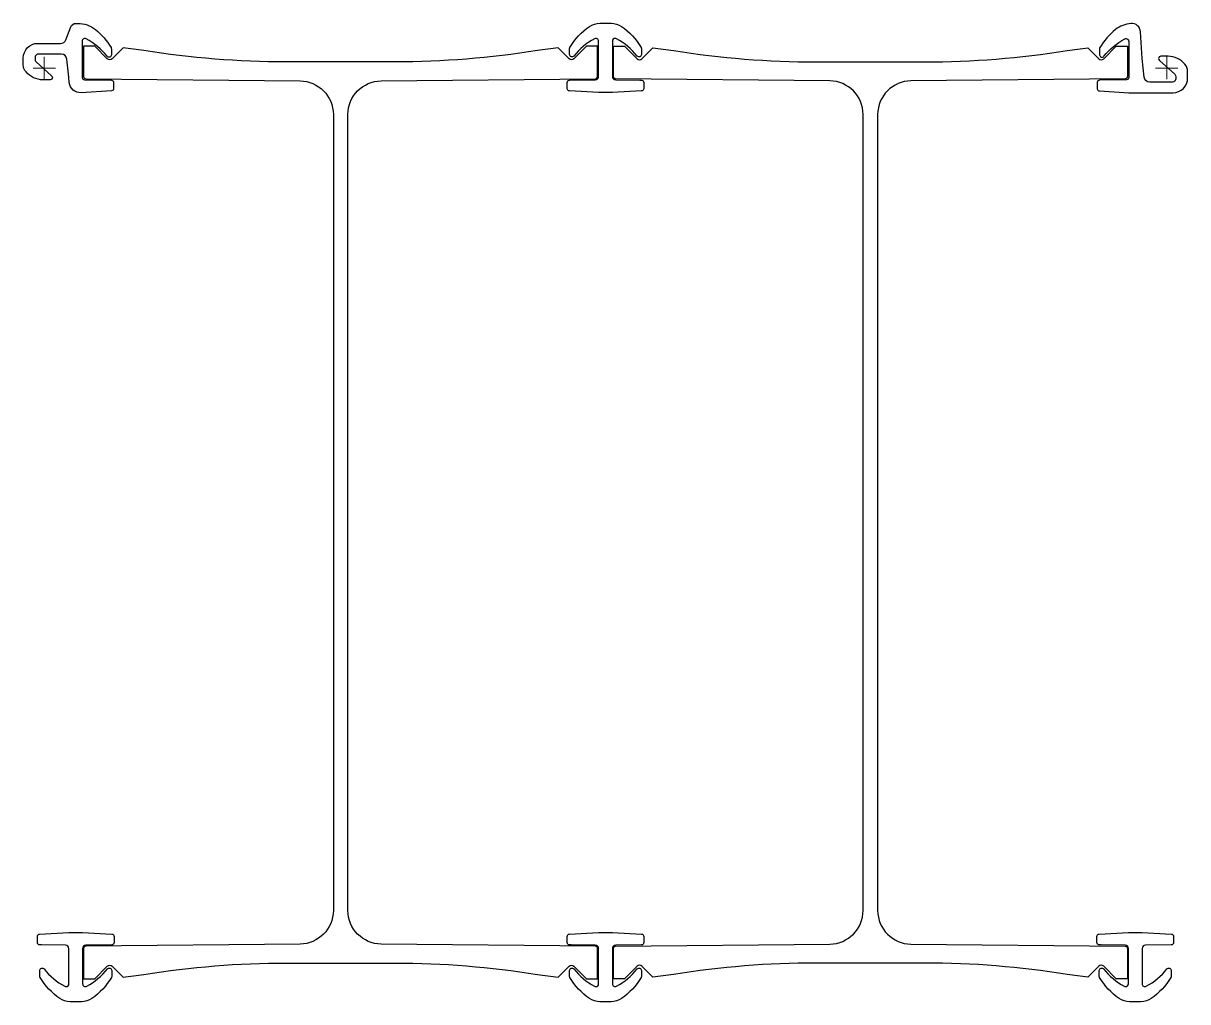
# Model space of a CAD drawing. Header units: millimetres. Extents: x -19 to 1019, y -832 to 40.
import ezdxf

# ---------------------------------------------------------------- set-up
doc = ezdxf.new("R2010")
doc.units = ezdxf.units.MM
doc.layers.add('ref', color=252, linetype='Continuous', lineweight=5)

msp = doc.modelspace()

# ---------------------------------------------------------------- linework, layer by layer
at = {"elevation": 0}
for points in [[(61.7, -18.3, -0.396562), (59.9, -20.3), (32.8, -22, -0.402787), (22.2, -13), (21.7, -8.2), (20.1, 8, 0.385273), (15.1, 12.5), (-5.3, 12.5, 0.414214), (-8.3, 9.5), (-8.3, 7.9, 0.212557), (-7.3, 5.6), (6.5, -6.8, -0.19646), (7.2, -8.2, -0.432433), (5.1, -10.5), (-1.2, -10.5, -0.219232), (-16.3, -3.5, -0.17875), (-18.8, 3), (-18.8, 9, -0.414214), (-5.8, 22), (14.1, 22), (14.5, 22, 0.311359), (19.2, 25.2), (23.5, 36.6, -0.311359), (28.2, 39.8), (29.8, 39.8, -0.17076), (45.5, 34.3, -0.089428), (59.5, 18.2, -0.135195), (59.7, 17.2), (59.7, 11.8, -0.710366), (55.9, 10.5, 0.101503), (37.4, 26, 0.567914), (33.7, 23.8), (33.7, -8.5, 0.411079), (35.7, -10.5), (59.8, -10.8, -0.411079), (61.7, -12.8)], [(534.1, -18.4, -0.397192), (532.2, -20.4), (506.1, -21.9), (493.9, -21.9), (467.8, -20.4, -0.397192), (465.9, -18.4), (465.9, -12.8, -0.411533), (467.9, -10.8), (490.9, -10.5, 0.411198), (493.9, -7.5), (493.9, 23.9, 0.56798), (490.2, 26.1, 0.101014), (471.8, 10.7, -0.710336), (468, 12), (468, 17.4, -0.135197), (468.3, 18.4, -0.107707), (485.7, 37.1, -0.152295), (494.9, 39.9), (505.1, 39.9, -0.152295), (514.3, 37.1, -0.107707), (531.7, 18.4, -0.135197), (532, 17.4), (532, 12, -0.710994), (528.2, 10.7, 0.100981), (509.8, 26.1, 0.126639), (508.6, 26.4, 0.412), (506.1, 23.9), (506.1, -7.5, 0.411198), (509.1, -10.5), (530.5, -10.8), (532.1, -10.8, -0.411533), (534.1, -12.8)], [(1018.7, -9), (1018.7, -3, 0.17875), (1016.3, 3.5, 0.219232), (1001.2, 10.5), (994.9, 10.5, 0.414214), (992.7, 8.4, 0.212557), (993.5, 6.8), (1007.3, -5.6, -0.212557), (1008.2, -7.9), (1008.2, -9.5, -0.414214), (1005.2, -12.5), (984.9, -12.5, -0.385273), (979.9, -8), (978.2, 8.4), (976.7, 32.2, 0.41996), (968.1, 39.7, 0.149445), (954.5, 34.3, 0.089428), (940.5, 18.2, 0.135195), (940.2, 17.2), (940.2, 11.8, 0.710366), (944.1, 10.5, -0.101503), (962.6, 26, -0.567914), (966.2, 23.8), (966.2, -8.5, -0.411079), (964.3, -10.5), (940.2, -10.8, 0.411079), (938.2, -12.8), (938.2, -18.4, 0.396562), (940.1, -20.4), (966.2, -22), (1005.7, -22, 0.414214)], [(257.5, -751, -0.411288), (227.8, -781), (37, -782.9, 0.411288), (35, -784.9), (35, -811.9), (41, -811.9, 0.003356), (45, -811.9), (56.1, -800.8, -0.414214), (60.4, -800.8), (70.1, -810.5, 0.015596), (88.6, -808.1, -0.039881), (215.6, -797.9), (264, -797.9), (312.4, -797.9, -0.039881), (439.4, -808.1, 0.015596), (457.9, -810.5), (467.6, -800.8, -0.414214), (471.9, -800.8), (483, -811.9, 0.003356), (487, -811.9), (493, -811.9), (493, -784.9, 0.411288), (491, -782.9), (300.2, -781, -0.411288), (270.5, -751), (270.5, -41.4, -0.411288), (300.2, -11.4), (491, -9.5, 0.411288), (493, -7.5), (493, 19.4), (487, 19.4, 0.003356), (483, 19.4), (471.9, 8.3, -0.414214), (467.6, 8.3), (457.9, 18, 0.015596), (439.4, 15.6, -0.039881), (312.4, 5.5), (264, 5.5), (215.6, 5.5, -0.039881), (88.6, 15.6, 0.015596), (70.1, 18), (60.4, 8.3, -0.414214), (56.1, 8.3), (45, 19.4, 0.003356), (41, 19.4), (35, 19.4), (35, -7.5, 0.411288), (37, -9.5), (227.8, -11.4, -0.411288), (257.5, -41.4)], [(736, 5.5), (784.4, 5.5, 0.039881), (911.4, 15.6, -0.015596), (929.9, 18), (939.6, 8.3, 0.414214), (943.9, 8.3), (955, 19.4, -0.003356), (959, 19.4), (965, 19.4), (965, -7.5, -0.411288), (963, -9.5), (772.2, -11.4, 0.411288), (742.5, -41.4), (742.5, -751, 0.411288), (772.2, -781), (963, -782.9, -0.411288), (965, -784.9), (965, -811.9), (959, -811.9, -0.003356), (955, -811.9), (943.9, -800.8, 0.414214), (939.6, -800.8), (929.9, -810.5, -0.015596), (911.4, -808.1, 0.039881), (784.4, -797.9), (736, -797.9), (687.6, -797.9, 0.039881), (560.6, -808.1, -0.015596), (542.1, -810.5), (532.4, -800.8, 0.414214), (528.1, -800.8), (517, -811.9, -0.003356), (513, -811.9), (507, -811.9), (507, -784.9, -0.411288), (509, -782.9), (699.8, -781, 0.411288), (729.5, -751), (729.5, -41.4, 0.411288), (699.8, -11.4), (509, -9.5, -0.411288), (507, -7.5), (507, 19.4), (513, 19.4, -0.003356), (517, 19.4), (528.1, 8.3, 0.414214), (532.4, 8.3), (542.1, 18, -0.015596), (560.6, 15.6, 0.039881), (687.6, 5.5)], [(-6.1, -774.1, -0.397192), (-4.2, -772.1), (21.9, -770.6), (34.1, -770.6), (60.2, -772.1, -0.397192), (62.1, -774.1), (62.1, -779.7, -0.411533), (60.1, -781.7), (37.1, -781.9, 0.411198), (34.1, -784.9), (34.1, -816.4, 0.56798), (37.8, -818.6, 0.101014), (56.2, -803.2, -0.710336), (60, -804.5), (60, -809.9, -0.135197), (59.7, -810.9, -0.107707), (42.3, -829.5, -0.152295), (33.1, -832.4), (22.9, -832.4, -0.152295), (13.7, -829.5, -0.107707), (-3.7, -810.9, -0.135197), (-4, -809.9), (-4, -804.5, -0.710994), (-0.2, -803.2, 0.100981), (18.2, -818.6, 0.126639), (19.4, -818.9, 0.412), (21.9, -816.4), (21.9, -784.9, 0.411198), (18.9, -781.9), (-2.5, -781.7), (-4.1, -781.7, -0.411533), (-6.1, -779.7)], [(465.9, -774.1, -0.397192), (467.8, -772.1), (493.9, -770.6), (506.1, -770.6), (532.2, -772.1, -0.397192), (534.1, -774.1), (534.1, -779.7, -0.411533), (532.1, -781.7), (509.1, -781.9, 0.411198), (506.1, -784.9), (506.1, -816.4, 0.56798), (509.8, -818.6, 0.101014), (528.2, -803.2, -0.710336), (532, -804.5), (532, -809.9, -0.135197), (531.7, -810.9, -0.107707), (514.3, -829.5, -0.152295), (505.1, -832.4), (494.9, -832.4, -0.152295), (485.7, -829.5, -0.107707), (468.3, -810.9, -0.135197), (468, -809.9), (468, -804.5, -0.710994), (471.8, -803.2, 0.100981), (490.2, -818.6, 0.126639), (491.4, -818.9, 0.412), (493.9, -816.4), (493.9, -784.9, 0.411198), (490.9, -781.9), (469.5, -781.7), (467.9, -781.7, -0.411533), (465.9, -779.7)], [(937.9, -774.1, -0.397192), (939.8, -772.1), (965.9, -770.6), (978.1, -770.6), (1004.2, -772.1, -0.397192), (1006.1, -774.1), (1006.1, -779.7, -0.411533), (1004.1, -781.7), (981.1, -781.9, 0.411198), (978.1, -784.9), (978.1, -816.4, 0.56798), (981.8, -818.6, 0.101014), (1000.2, -803.2, -0.710336), (1004, -804.5), (1004, -809.9, -0.135197), (1003.7, -810.9, -0.107707), (986.3, -829.5, -0.152295), (977.1, -832.4), (966.9, -832.4, -0.152295), (957.7, -829.5, -0.107707), (940.3, -810.9, -0.135197), (940, -809.9), (940, -804.5, -0.710994), (943.8, -803.2, 0.100981), (962.2, -818.6, 0.126639), (963.4, -818.9, 0.412), (965.9, -816.4), (965.9, -784.9, 0.411198), (962.9, -781.9), (941.5, -781.7), (939.9, -781.7, -0.411533), (937.9, -779.7)]]:
    msp.add_lwpolyline(points, format="xyb", close=True, dxfattribs=at)
at = {"layer": 'ref'}
for p, q in [((10, 0), (-10, 0)), ((0, -10), (0, 10)), ((1000, 10), (1000, -10)), ((990, 0), (1010, 0))]:
    msp.add_line(p, q, dxfattribs=at)

doc.saveas('drawing.dxf')
